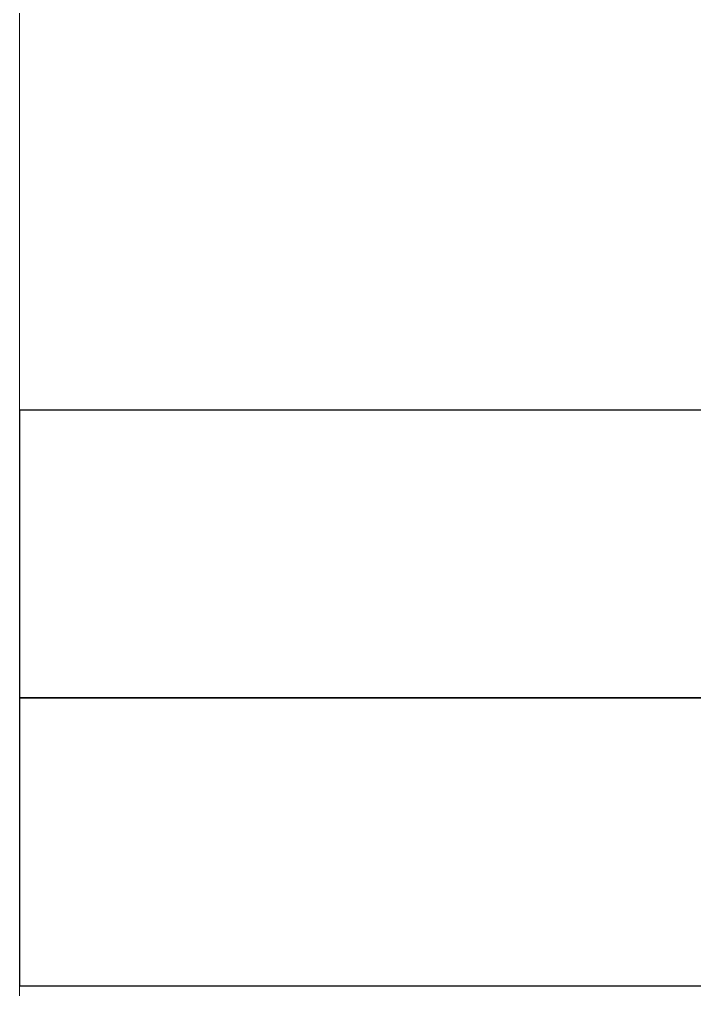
# Model space of a CAD drawing. Header units: millimetres. Extents: x 0 to 1680, y 0 to 594.
# Drawn here: x 100.02 to 107.52, y 458.94 to 469.72 of the extents above; entities that cross this region are included whole.
import ezdxf

# ---------------------------------------------------------------- set-up
doc = ezdxf.new("R2010")
doc.units = ezdxf.units.MM
for name, pattern in [('K5LT_BASIC', [0]), ('K5LT_REINFORCED', [0]), ('K5LT_THIN_INCLUDED_TO_HATCHING', [0])]:
    doc.linetypes.add(name, pattern=pattern)
doc.layers.add('Системный слой', color=7, linetype='Continuous')

# ---------------------------------------------------------------- blocks, each defined once
blk = doc.blocks.new('U17')
at = {"layer": 'Системный слой', "color": 150, "linetype": 'K5LT_BASIC', "lineweight": 25, "true_color": 0x0080ff}
for p, q in [((132.418, 462.177), (100.018, 462.177)), ((100.018, 462.177), (100.018, 458.977)), ((100.018, 458.977), (132.418, 458.977))]:
    blk.add_line(p, q, dxfattribs=at)
blk = doc.blocks.new('U19')
at = {"layer": 'Системный слой', "color": 150, "linetype": 'K5LT_BASIC', "lineweight": 25, "true_color": 0x0080ff}
for p, q in [((132.418, 465.377), (100.018, 465.377)), ((100.018, 465.377), (100.018, 462.177)), ((100.018, 462.177), (132.418, 462.177))]:
    blk.add_line(p, q, dxfattribs=at)
blk = doc.blocks.new('U399')
at = {"layer": 'Системный слой', "color": 7, "linetype": 'K5LT_THIN_INCLUDED_TO_HATCHING', "lineweight": 13}
blk.add_line((100.018, 476.577), (100.018, 434.177), dxfattribs=at)

msp = doc.modelspace()

# ---------------------------------------------------------------- linework, layer by layer
at = {"layer": 'Системный слой', "color": 134, "linetype": 'K5LT_REINFORCED', "lineweight": 60, "true_color": 0x009696}
for points in [[(109.25651, 458.8921), (103.62645, 465.46793), (114.37019, 470.32007), (116.81796, 474.66148)], [(110.61529, 447.76305), (105.63407, 457.04969), (108.2026, 468.65648), (116.81796, 474.66148)], [(110.39893, 449.43459), (106.34979, 456.53967), (107.94366, 470.1303), (116.81796, 474.66148)]]:
    msp.add_open_spline(points, degree=3, dxfattribs=at)

# ---------------------------------------------------------------- block references
at = {"layer": 'Системный слой'}
for name in ['U399', 'U19', 'U17']:
    msp.add_blockref(name, (0, 0), dxfattribs=at)

doc.saveas('drawing.dxf')
